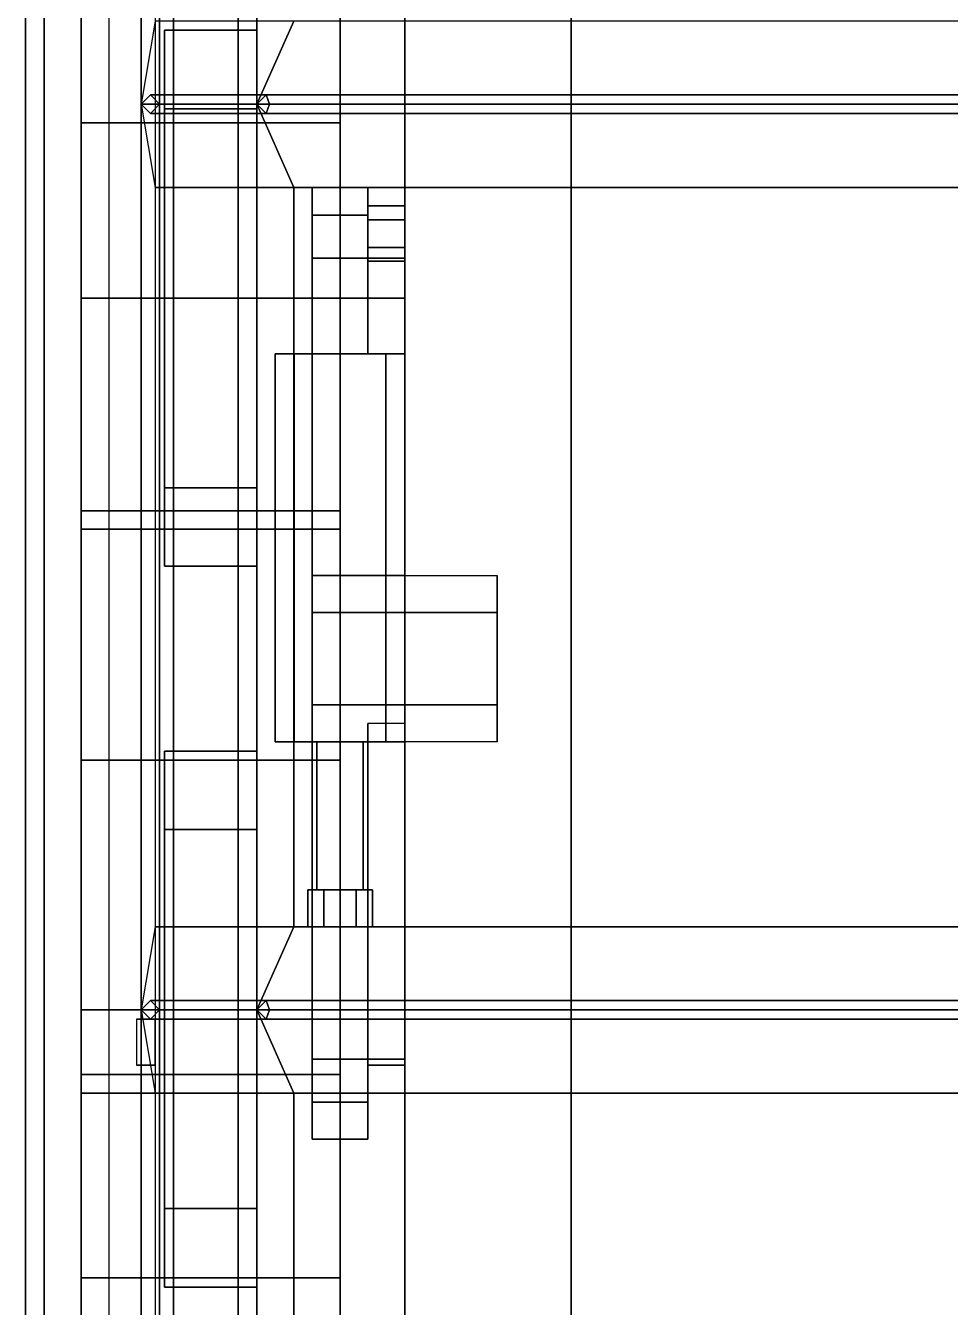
# Model space of a CAD drawing. Header units: millimetres. Extents: x -1 to 3, y -3.1 to 13.
# Drawn here: x -1 to 0, y -2.312 to -0.925 of the extents above; entities that cross this region are included whole.
import ezdxf

# ---------------------------------------------------------------- set-up
doc = ezdxf.new("R2010")
doc.units = ezdxf.units.MM
for name, color, linetype in [('benches', 4, 'Continuous'), ('suspension', 5, 'Continuous'), ('tent', 3, 'Continuous'), ('tracks', 3, 'Continuous'), ('wheels', 2, 'Continuous')]:
    doc.layers.add(name, color=color, linetype=linetype)

msp = doc.modelspace()

# ---------------------------------------------------------------- linework, layer by layer
for points in [[(-0.59, 1.44, 0.4500000000000002), (-0.59, -2.75, 0.4500000000000002), (-0.59, -2.75, 0.79), (-0.59, 1.31, 0.79)], [(0.59, 1.44, 0.4500000000000002), (0.59, -2.75, 0.4500000000000002), (-0.59, -2.75, 0.4500000000000002), (-0.59, 1.44, 0.4500000000000002)], [(-1, 0.6400000000000009, 1.36), (-1, -2.99, 1.36), (-0.8751351351351356, -2.99, 1.69), (-0.8751351351351352, 0.64, 1.69)], [(-0.98, 0.6400000000000001, 1.36), (-0.8551351351351353, 0.6400000000000001, 1.69), (-0.8551351351351356, -2.97, 1.69), (-0.98, -2.97, 1.36)], [(-0.75, 0.6400000000000001, 0.86), (-0.98, 0.6400000000000001, 1.36), (-0.98, -2.97, 1.36), (-0.75, -2.97, 0.86)], [(-0.8751351351351356, 0.640000000000001, 1.69), (-0.8751351351351356, -2.99, 1.69), (-0.8551351351351356, -2.97, 1.69), (-0.8551351351351352, 0.6399999999999999, 1.69)], [(-0.75, 0.6400000000000001, 0.86), (-0.75, -2.97, 0.86), (0.75, -2.97, 0.86), (0.75, 0.6400000000000001, 0.86)], [(-0.77, 0.01000000000000001, 0.79), (-0.77, -2.99, 0.79), (-1, -2.99, 1.36), (-1, 0.01000000000000001, 1.36)], [(-0.59, 0.009999999999999787, 0.79), (-0.59, -2.75, 0.79), (-0.77, -2.99, 0.7899999999999998), (-0.77, 0.01000000000000023, 0.7899999999999998)], [(-0.7499999999999998, -1.01, 2.08), (-0.74, -1, 2.07), (-0.8651351351351351, -1, 1.69), (-0.8751351351351349, -1.01, 1.69)], [(-0.74, -1.02, 2.07), (-0.7499999999999998, -1.01, 2.08), (-0.8751351351351349, -1.01, 1.69), (-0.8651351351351351, -1.02, 1.69)], [(-0.74, -1, 2.07), (-0.7364171864171867, -1.01, 2.06), (-0.8551351351351353, -1.01, 1.69), (-0.8651351351351351, -1, 1.69)], [(-0.7364171864171867, -1.01, 2.06), (-0.74, -1.02, 2.07), (-0.8651351351351351, -1.02, 1.69), (-0.8551351351351353, -1.01, 1.69)], [(0.75, -1.01, 2.08), (0.74, -1, 2.07), (-0.74, -1, 2.07), (-0.75, -1.01, 2.08)], [(0.74, -1.02, 2.07), (0.75, -1.01, 2.08), (-0.75, -1.01, 2.08), (-0.74, -1.02, 2.07)], [(0.74, -1, 2.07), (0.7364171864171865, -1.01, 2.06), (-0.7364171864171867, -1.01, 2.06), (-0.74, -1, 2.07)], [(0.7364171864171865, -1.01, 2.06), (0.74, -1.02, 2.07), (-0.74, -1.02, 2.07), (-0.7364171864171867, -1.01, 2.06)], [(-0.7499999999999998, -1.99, 2.08), (-0.74, -1.98, 2.07), (-0.8651351351351351, -1.98, 1.69), (-0.8751351351351349, -1.99, 1.69)], [(-0.74, -1.98, 2.07), (-0.7364171864171867, -1.99, 2.06), (-0.8551351351351353, -1.99, 1.69), (-0.8651351351351351, -1.98, 1.69)], [(0.75, -1.99, 2.08), (0.74, -1.98, 2.07), (-0.74, -1.98, 2.07), (-0.75, -1.99, 2.08)], [(0.74, -1.98, 2.07), (0.7364171864171865, -1.99, 2.06), (-0.7364171864171867, -1.99, 2.06), (-0.74, -1.98, 2.07)], [(-0.74, -2, 2.07), (-0.7499999999999998, -1.99, 2.08), (-0.8751351351351349, -1.99, 1.69), (-0.8651351351351351, -2, 1.69)], [(-0.7364171864171867, -1.99, 2.06), (-0.74, -2, 2.07), (-0.8651351351351351, -2, 1.69), (-0.8551351351351353, -1.99, 1.69)], [(0.74, -2, 2.07), (0.75, -1.99, 2.08), (-0.75, -1.99, 2.08), (-0.74, -2, 2.07)], [(0.7364171864171865, -1.99, 2.06), (0.74, -2, 2.07), (-0.74, -2, 2.07), (-0.7364171864171867, -1.99, 2.06)]]:
    msp.add_3dface(points)
at = {"layer": 'benches'}
for points in [[(-0.4100000000000002, -2.970000000000001, 1.36), (-0.4099999999999998, 0.1300000000000003, 1.36), (-0.9099999999999999, 0.1300000000000003, 1.36), (-0.9100000000000003, -2.970000000000001, 1.36)], [(-0.8400000000000002, -2.970000000000001, 1.52), (-0.8399999999999999, 0.1300000000000003, 1.52), (-0.8599999999999999, 0.1300000000000003, 1.52), (-0.8600000000000002, -2.970000000000001, 1.52)], [(-0.8400000000000002, -2.970000000000001, 1.66), (-0.8399999999999999, 0.1300000000000003, 1.66), (-0.8599999999999999, 0.1300000000000003, 1.66), (-0.8600000000000002, -2.970000000000001, 1.66)], [(-0.8400000000000002, -2.970000000000001, 1.56), (-0.8399999999999999, 0.1300000000000003, 1.56), (-0.8399999999999999, 0.1300000000000003, 1.66), (-0.8400000000000002, -2.970000000000001, 1.66)], [(-0.8400000000000002, -2.970000000000001, 1.42), (-0.8399999999999999, 0.1300000000000003, 1.42), (-0.8399999999999999, 0.1300000000000003, 1.52), (-0.8400000000000002, -2.970000000000001, 1.52)], [(-0.4100000000000002, -2.970000000000001, 1.26), (-0.4099999999999998, 0.1300000000000003, 1.26), (-0.4099999999999998, 0.1300000000000003, 1.36), (-0.4100000000000002, -2.970000000000001, 1.36)], [(-0.8600000000000001, -2, 1.62), (-0.8600000000000001, -2, 1.36), (-0.8800000000000001, -2, 1.36), (-0.8800000000000001, -2, 1.62)], [(-0.8600000000000001, -2.05, 1.62), (-0.8600000000000001, -2, 1.62), (-0.8800000000000001, -2, 1.62), (-0.8800000000000001, -2.05, 1.62)], [(-0.8600000000000001, -2.05, 1.36), (-0.8600000000000001, -2, 1.36), (-0.8600000000000001, -2, 1.42), (-0.8600000000000001, -2.05, 1.42)], [(-0.8600000000000001, -2.05, 1.52), (-0.8600000000000001, -2, 1.52), (-0.8600000000000001, -2, 1.56), (-0.8600000000000001, -2.05, 1.56)], [(-0.8800000000000001, -2.05, 1.62), (-0.8800000000000001, -2.05, 1.36), (-0.8600000000000001, -2.05, 1.36), (-0.8600000000000001, -2.05, 1.62)]]:
    msp.add_3dface(points, dxfattribs=at)
at = {"layer": 'suspension'}
for points in [[(-0.6900000000000003, -1.13, 0.67), (-0.6900000000000003, -1.1, 0.7000000000000001), (-0.6300000000000002, -1.1, 0.7000000000000001), (-0.6300000000000002, -1.13, 0.67)], [(-0.6300000000000002, -1.1, 0.73), (-0.6300000000000002, -1.1, 0.7000000000000001), (-0.6900000000000003, -1.1, 0.7000000000000001), (-0.6900000000000003, -1.1, 0.73)], [(-0.6300000000000002, -1.13, 0.76), (-0.6300000000000002, -1.1, 0.73), (-0.6900000000000003, -1.1, 0.73), (-0.6900000000000003, -1.13, 0.76)], [(-0.6900000000000003, -1.1, 0.73), (-0.6900000000000003, -1.1, 0.7000000000000001), (-0.6900000000000003, -1.13, 0.67), (-0.6900000000000003, -1.13, 0.76)], [(-0.6300000000000002, -1.13, 0.67), (-0.6300000000000002, -1.1, 0.7000000000000001), (-0.6300000000000002, -1.1, 0.73), (-0.6300000000000002, -1.13, 0.76)], [(-0.6300000000000002, -1.135, 0.6840192378864668), (-0.6300000000000002, -1.12, 0.71), (-0.5900000000000002, -1.12, 0.71), (-0.5900000000000002, -1.135, 0.6840192378864668)], [(-0.6300000000000002, -1.12, 0.71), (-0.6300000000000002, -1.135, 0.7359807621135331), (-0.5900000000000002, -1.135, 0.7359807621135331), (-0.5900000000000002, -1.12, 0.71)], [(-0.6900000000000003, -1.28, 0.67), (-0.6900000000000003, -1.13, 0.67), (-0.6300000000000002, -1.13, 0.67), (-0.6300000000000002, -1.28, 0.67)], [(-0.6900000000000003, -1.13, 0.76), (-0.6900000000000003, -1.13, 0.67), (-0.6900000000000003, -1.28, 0.67), (-0.6900000000000003, -1.28, 0.76)], [(-0.6300000000000002, -1.28, 0.76), (-0.6300000000000002, -1.13, 0.76), (-0.6900000000000003, -1.13, 0.76), (-0.6900000000000003, -1.28, 0.76)], [(-0.6300000000000002, -1.28, 0.67), (-0.6300000000000002, -1.13, 0.67), (-0.6300000000000002, -1.13, 0.76), (-0.6300000000000002, -1.28, 0.76)], [(-0.6300000000000002, -1.165, 0.6840192378864668), (-0.6300000000000002, -1.135, 0.6840192378864668), (-0.5900000000000002, -1.135, 0.6840192378864668), (-0.5900000000000002, -1.165, 0.6840192378864668)], [(-0.6300000000000002, -1.135, 0.7359807621135331), (-0.6300000000000002, -1.165, 0.7359807621135331), (-0.5900000000000002, -1.165, 0.7359807621135331), (-0.5900000000000002, -1.135, 0.7359807621135331)], [(-0.6300000000000002, -1.18, 0.71), (-0.6300000000000002, -1.165, 0.6840192378864668), (-0.5900000000000002, -1.165, 0.6840192378864668), (-0.5900000000000002, -1.18, 0.71)], [(-0.6300000000000002, -1.165, 0.7359807621135331), (-0.6300000000000002, -1.18, 0.71), (-0.5900000000000002, -1.18, 0.71), (-0.5900000000000002, -1.165, 0.7359807621135331)], [(-0.5900000000000002, -1.22, 0.3800000000000001), (-0.5900000000000002, -1.176698729810778, 0.3550000000000001), (-0.6900000000000002, -1.176698729810778, 0.3550000000000001), (-0.6900000000000002, -1.22, 0.3800000000000001)], [(-0.5900000000000002, -1.176698729810778, 0.3550000000000001), (-0.5900000000000002, -1.176698729810778, 0.305), (-0.6900000000000002, -1.176698729810778, 0.305), (-0.6900000000000002, -1.176698729810778, 0.3550000000000001)], [(-0.5900000000000002, -1.176698729810778, 0.305), (-0.5900000000000002, -1.22, 0.28), (-0.6900000000000002, -1.22, 0.28), (-0.6900000000000002, -1.176698729810778, 0.305)], [(-0.5900000000000001, -1.22, 0.3799999999999999), (-0.5900000000000001, -1.22, 0.28), (-0.5900000000000002, -1.176698729810778, 0.305), (-0.5900000000000002, -1.176698729810778, 0.3550000000000001)], [(-0.6900000000000002, -1.22, 0.28), (-0.6900000000000003, -1.56, 0.37), (-0.6900000000000003, -1.52, 0.45), (-0.6900000000000002, -1.22, 0.38)], [(-0.5900000000000001, -1.22, 0.28), (-0.5900000000000002, -1.56, 0.37), (-0.6900000000000003, -1.56, 0.37), (-0.6900000000000002, -1.22, 0.28)], [(-0.6900000000000002, -1.22, 0.38), (-0.6900000000000003, -1.52, 0.45), (-0.5900000000000002, -1.52, 0.45), (-0.5900000000000001, -1.22, 0.38)], [(-0.5900000000000002, -1.52, 0.45), (-0.5900000000000002, -1.56, 0.37), (-0.5900000000000001, -1.22, 0.28), (-0.5900000000000001, -1.22, 0.38)], [(-0.7094974746830585, -1.7, 0.6605025253169416), (-0.7300000000000001, -1.7, 0.71), (-0.7300000000000001, -1.28, 0.71), (-0.7094974746830585, -1.28, 0.6605025253169416)], [(-0.7300000000000001, -1.7, 0.71), (-0.7094974746830585, -1.7, 0.7594974746830583), (-0.7094974746830585, -1.28, 0.7594974746830583), (-0.7300000000000001, -1.28, 0.71)], [(-0.7300000000000001, -1.28, 0.71), (-0.6105025253169418, -1.28, 0.6605025253169416), (-0.6600000000000001, -1.28, 0.6399999999999999), (-0.7094974746830585, -1.28, 0.6605025253169416)], [(-0.7094974746830585, -1.28, 0.7594974746830583), (-0.5900000000000002, -1.28, 0.71), (-0.6105025253169418, -1.28, 0.6605025253169416), (-0.7300000000000001, -1.28, 0.71)], [(-0.6600000000000001, -1.7, 0.6399999999999999), (-0.7094974746830585, -1.7, 0.6605025253169416), (-0.7094974746830585, -1.28, 0.6605025253169416), (-0.6600000000000001, -1.28, 0.6399999999999999)], [(-0.7094974746830585, -1.7, 0.7594974746830583), (-0.6600000000000001, -1.7, 0.78), (-0.6600000000000001, -1.28, 0.78), (-0.7094974746830585, -1.28, 0.7594974746830583)], [(-0.6600000000000001, -1.28, 0.78), (-0.6105025253169418, -1.28, 0.7594974746830583), (-0.5900000000000002, -1.28, 0.71), (-0.7094974746830585, -1.28, 0.7594974746830583)], [(-0.6105025253169418, -1.7, 0.6605025253169416), (-0.6600000000000001, -1.7, 0.6399999999999999), (-0.6600000000000001, -1.28, 0.6399999999999999), (-0.6105025253169418, -1.28, 0.6605025253169416)], [(-0.6600000000000001, -1.7, 0.78), (-0.6105025253169418, -1.7, 0.7594974746830583), (-0.6105025253169418, -1.28, 0.7594974746830583), (-0.6600000000000001, -1.28, 0.78)], [(-0.5900000000000002, -1.7, 0.71), (-0.6105025253169418, -1.7, 0.6605025253169416), (-0.6105025253169418, -1.28, 0.6605025253169416), (-0.5900000000000002, -1.28, 0.71)], [(-0.6105025253169418, -1.7, 0.7594974746830583), (-0.5900000000000002, -1.7, 0.71), (-0.5900000000000002, -1.28, 0.71), (-0.6105025253169418, -1.28, 0.7594974746830583)], [(-0.6900000000000003, -1.7, 0.4500000000000001), (-0.6900000000000003, -1.66, 0.53), (-0.6900000000000003, -1.56, 0.53), (-0.6900000000000003, -1.519999999999999, 0.4500000000000001)], [(-0.6900000000000003, -1.52, 0.45), (-0.6900000000000003, -1.56, 0.37), (-0.6900000000000003, -1.66, 0.37), (-0.6900000000000003, -1.700000000000001, 0.45)], [(-0.6900000000000003, -1.519999999999999, 0.4500000000000001), (-0.6900000000000003, -1.56, 0.53), (-0.5900000000000002, -1.56, 0.53), (-0.5900000000000002, -1.519999999999999, 0.4500000000000001)], [(-0.4900000000000002, -1.52, 0.45), (-0.4900000000000002, -1.56, 0.37), (-0.5900000000000002, -1.56, 0.37), (-0.5900000000000003, -1.52, 0.45)], [(-0.4900000000000002, -1.66, 0.37), (-0.4900000000000002, -1.56, 0.37), (-0.4900000000000002, -1.52, 0.45), (-0.4900000000000002, -1.700000000000001, 0.45)], [(-0.6900000000000003, -1.56, 0.53), (-0.6900000000000003, -1.66, 0.53), (-0.5900000000000002, -1.66, 0.53), (-0.5900000000000002, -1.56, 0.53)], [(-0.6900000000000003, -1.66, 0.37), (-0.6900000000000003, -1.56, 0.37), (-0.4900000000000002, -1.56, 0.37), (-0.4900000000000002, -1.66, 0.37)], [(-0.6900000000000003, -1.7, 0.45), (-0.6900000000000003, -1.66, 0.37), (-0.6900000000000004, -2, 0.28), (-0.6900000000000004, -2, 0.38)], [(-0.5900000000000002, -1.7, 0.45), (-0.5900000000000002, -1.66, 0.37), (-0.6900000000000003, -1.66, 0.37), (-0.6900000000000003, -1.7, 0.45)], [(-0.6900000000000004, -2, 0.28), (-0.6900000000000003, -1.66, 0.37), (-0.5900000000000002, -1.66, 0.37), (-0.5900000000000003, -2, 0.28)], [(-0.5900000000000002, -1.7, 0.4500000000000001), (-0.5900000000000002, -1.66, 0.53), (-0.6900000000000003, -1.66, 0.53), (-0.6900000000000003, -1.7, 0.4500000000000001)], [(-0.5900000000000002, -1.7, 0.4500000000000001), (-0.5900000000000003, -1.66, 0.37), (-0.4900000000000002, -1.66, 0.37), (-0.4900000000000002, -1.700000000000001, 0.45)], [(-0.5900000000000003, -2, 0.28), (-0.5900000000000002, -1.66, 0.37), (-0.5900000000000002, -1.7, 0.45), (-0.5900000000000003, -2, 0.38)], [(-0.5900000000000003, -2.05, 0.66), (-0.5900000000000002, -1.68, 0.49), (-0.6300000000000002, -1.68, 0.49), (-0.6300000000000003, -2.05, 0.66)], [(-0.6300000000000002, -1.68, 0.49), (-0.6300000000000002, -1.700000000000001, 0.45), (-0.6300000000000003, -2.08, 0.63), (-0.6300000000000003, -2.05, 0.66)], [(-0.5900000000000003, -2.08, 0.63), (-0.5900000000000002, -1.700000000000001, 0.45), (-0.5900000000000002, -1.68, 0.49), (-0.5900000000000003, -2.05, 0.66)], [(-0.7094974746830585, -1.7, 0.6605025253169416), (-0.6600000000000001, -1.7, 0.6399999999999999), (-0.6105025253169418, -1.7, 0.6605025253169416), (-0.7300000000000001, -1.7, 0.71)], [(-0.7300000000000001, -1.7, 0.71), (-0.6105025253169418, -1.7, 0.6605025253169416), (-0.5900000000000002, -1.7, 0.71), (-0.7094974746830585, -1.7, 0.7594974746830583)], [(-0.7094974746830585, -1.7, 0.7594974746830583), (-0.5900000000000002, -1.7, 0.71), (-0.6105025253169418, -1.7, 0.7594974746830583), (-0.6600000000000001, -1.7, 0.78)], [(-0.5900000000000003, -2, 0.38), (-0.5900000000000002, -1.7, 0.45), (-0.6900000000000003, -1.7, 0.45), (-0.6900000000000004, -2, 0.38)], [(-0.6600000000000003, -1.86, 0.6849999999999999), (-0.6850000000000003, -1.86, 0.71), (-0.6850000000000003, -1.7, 0.71), (-0.6600000000000003, -1.7, 0.6849999999999999)], [(-0.6850000000000003, -1.86, 0.71), (-0.6600000000000003, -1.86, 0.735), (-0.6600000000000003, -1.7, 0.735), (-0.6850000000000003, -1.7, 0.71)], [(-0.6350000000000002, -1.86, 0.71), (-0.6600000000000003, -1.86, 0.6849999999999999), (-0.6600000000000003, -1.7, 0.6849999999999999), (-0.6350000000000002, -1.7, 0.71)], [(-0.6600000000000003, -1.86, 0.735), (-0.6350000000000002, -1.86, 0.71), (-0.6350000000000002, -1.7, 0.71), (-0.6600000000000003, -1.7, 0.735)], [(-0.6300000000000003, -2.08, 0.63), (-0.6300000000000002, -1.700000000000001, 0.45), (-0.5900000000000002, -1.700000000000001, 0.45), (-0.5900000000000003, -2.08, 0.63)], [(-0.6775000000000002, -1.86, 0.7403108891324554), (-0.6425000000000003, -1.86, 0.6796891108675446), (-0.6775000000000002, -1.86, 0.6796891108675446), (-0.6950000000000003, -1.86, 0.71)], [(-0.6775000000000002, -1.900000000000001, 0.6796891108675446), (-0.6950000000000003, -1.900000000000001, 0.71), (-0.6950000000000003, -1.86, 0.71), (-0.6775000000000002, -1.86, 0.6796891108675446)], [(-0.6950000000000003, -1.900000000000001, 0.71), (-0.6775000000000002, -1.900000000000001, 0.7403108891324554), (-0.6775000000000002, -1.86, 0.7403108891324554), (-0.6950000000000003, -1.86, 0.71)], [(-0.6425000000000003, -1.86, 0.7403108891324554), (-0.6250000000000002, -1.86, 0.71), (-0.6425000000000003, -1.86, 0.6796891108675446), (-0.6775000000000002, -1.86, 0.7403108891324554)], [(-0.6425000000000003, -1.900000000000001, 0.6796891108675446), (-0.6775000000000002, -1.900000000000001, 0.6796891108675446), (-0.6775000000000002, -1.86, 0.6796891108675446), (-0.6425000000000003, -1.86, 0.6796891108675446)], [(-0.6775000000000002, -1.900000000000001, 0.7403108891324554), (-0.6425000000000003, -1.900000000000001, 0.7403108891324554), (-0.6425000000000003, -1.86, 0.7403108891324554), (-0.6775000000000002, -1.86, 0.7403108891324554)], [(-0.6250000000000002, -1.900000000000001, 0.71), (-0.6425000000000003, -1.900000000000001, 0.6796891108675446), (-0.6425000000000003, -1.86, 0.6796891108675446), (-0.6250000000000002, -1.86, 0.71)], [(-0.6425000000000003, -1.900000000000001, 0.7403108891324554), (-0.6250000000000002, -1.900000000000001, 0.71), (-0.6250000000000002, -1.86, 0.71), (-0.6425000000000003, -1.86, 0.7403108891324554)], [(-0.6900000000000004, -2.09, 0.67), (-0.6900000000000003, -1.900000000000001, 0.67), (-0.6300000000000002, -1.900000000000001, 0.67), (-0.6300000000000003, -2.09, 0.67)], [(-0.6300000000000002, -1.900000000000001, 0.76), (-0.6300000000000002, -1.900000000000001, 0.67), (-0.6900000000000003, -1.900000000000001, 0.67), (-0.6900000000000003, -1.900000000000001, 0.76)], [(-0.6900000000000003, -1.900000000000001, 0.76), (-0.6900000000000003, -1.900000000000001, 0.67), (-0.6900000000000004, -2.09, 0.67), (-0.6900000000000004, -2.09, 0.76)], [(-0.6300000000000003, -2.09, 0.76), (-0.6300000000000002, -1.900000000000001, 0.76), (-0.6900000000000003, -1.900000000000001, 0.76), (-0.6900000000000004, -2.09, 0.76)], [(-0.6300000000000003, -2.09, 0.67), (-0.6300000000000002, -1.900000000000001, 0.67), (-0.6300000000000002, -1.900000000000001, 0.76), (-0.6300000000000003, -2.09, 0.76)], [(-0.6900000000000003, -2, 0.3800000000000001), (-0.6900000000000003, -2.043301270189222, 0.3550000000000001), (-0.5900000000000003, -2.043301270189222, 0.3550000000000001), (-0.5900000000000003, -2, 0.3800000000000001)], [(-0.6900000000000003, -2.043301270189222, 0.305), (-0.6900000000000003, -2, 0.28), (-0.5900000000000003, -2, 0.28), (-0.5900000000000003, -2.043301270189222, 0.305)], [(-0.5900000000000003, -2.043301270189222, 0.3550000000000001), (-0.5900000000000003, -2.043301270189222, 0.305), (-0.5900000000000003, -2, 0.28), (-0.5900000000000003, -2, 0.3799999999999999)], [(-0.6900000000000003, -2.043301270189222, 0.3550000000000001), (-0.6900000000000003, -2.043301270189222, 0.305), (-0.5900000000000003, -2.043301270189222, 0.305), (-0.5900000000000003, -2.043301270189222, 0.3550000000000001)], [(-0.6300000000000003, -2.05, 0.66), (-0.6300000000000003, -2.08, 0.63), (-0.6300000000000003, -2.08, 0.67), (-0.6300000000000003, -2.05, 0.67)], [(-0.5900000000000003, -2.05, 0.74), (-0.5900000000000003, -2.05, 0.66), (-0.6300000000000003, -2.05, 0.66), (-0.6300000000000003, -2.05, 0.74)], [(-0.6300000000000003, -2.05, 0.74), (-0.6300000000000003, -2.08, 0.74), (-0.5900000000000003, -2.08, 0.74), (-0.5900000000000003, -2.05, 0.74)], [(-0.5900000000000003, -2.08, 0.74), (-0.5900000000000003, -2.08, 0.63), (-0.5900000000000003, -2.05, 0.66), (-0.5900000000000003, -2.05, 0.74)], [(-0.6300000000000003, -2.08, 0.74), (-0.6300000000000003, -2.08, 0.63), (-0.5900000000000003, -2.08, 0.63), (-0.5900000000000003, -2.08, 0.74)], [(-0.6300000000000003, -2.13, 0.74), (-0.6300000000000003, -2.09, 0.76), (-0.6900000000000004, -2.09, 0.76), (-0.6900000000000004, -2.13, 0.74)], [(-0.6900000000000004, -2.13, 0.7000000000000001), (-0.6900000000000004, -2.09, 0.67), (-0.6300000000000003, -2.09, 0.67), (-0.6300000000000003, -2.13, 0.7000000000000001)], [(-0.6900000000000004, -2.09, 0.76), (-0.6900000000000004, -2.09, 0.67), (-0.6900000000000004, -2.13, 0.7000000000000001), (-0.6900000000000004, -2.13, 0.74)], [(-0.6300000000000003, -2.13, 0.7000000000000001), (-0.6300000000000003, -2.09, 0.67), (-0.6300000000000003, -2.09, 0.76), (-0.6300000000000003, -2.13, 0.74)], [(-0.6900000000000004, -2.13, 0.74), (-0.6900000000000004, -2.13, 0.7000000000000001), (-0.6300000000000003, -2.13, 0.7000000000000001), (-0.6300000000000003, -2.13, 0.74)]]:
    msp.add_3dface(points, dxfattribs=at)
at = {"layer": 'tent'}
for points in [[(-0.86, -0.9199999999999999, 1.69), (-0.8751351351351347, -1.01, 1.69), (-0.7499999999999984, -1.009999999999998, 2.079999999999999), (-0.71, -0.9199999999999999, 2.06)], [(-0.71, -0.9199999999999999, 2.06), (-0.7499999999999993, -1.01, 2.08), (0.749999999999998, -1.009999999999998, 2.079999999999999), (0.71, -0.9199999999999999, 2.06)], [(-0.8751351351351351, -1.009999999999999, 1.69), (-0.86, -1.1, 1.69), (-0.71, -1.1, 2.06), (-0.7499999999999991, -1.009999999999999, 2.08)], [(0.71, -1.1, 2.06), (0.7499999999999993, -1.009999999999999, 2.08), (-0.749999999999998, -1.010000000000002, 2.079999999999999), (-0.71, -1.1, 2.06)], [(-0.86, -1.1, 1.69), (-0.86, -1.9, 1.69), (-0.71, -1.9, 2.06), (-0.71, -1.1, 2.06)], [(-0.71, -1.1, 2.06), (-0.71, -1.9, 2.06), (0.7099999999999999, -1.9, 2.06), (0.71, -1.1, 2.06)], [(-0.86, -1.9, 1.69), (-0.8751351351351347, -1.99, 1.69), (-0.7499999999999984, -1.989999999999998, 2.079999999999999), (-0.71, -1.9, 2.06)], [(-0.71, -1.9, 2.06), (-0.7499999999999993, -1.99, 2.08), (0.749999999999998, -1.989999999999998, 2.079999999999999), (0.71, -1.9, 2.06)], [(-0.8751351351351351, -1.989999999999999, 1.69), (-0.86, -2.08, 1.69), (-0.71, -2.08, 2.06), (-0.7499999999999991, -1.989999999999999, 2.08)], [(0.71, -2.08, 2.06), (0.7499999999999993, -1.989999999999999, 2.08), (-0.749999999999998, -1.990000000000002, 2.079999999999999), (-0.71, -2.08, 2.06)], [(-0.86, -2.08, 1.69), (-0.86, -2.86, 1.69), (-0.71, -2.86, 2.06), (-0.71, -2.08, 2.06)], [(-0.71, -2.08, 2.06), (-0.71, -2.86, 2.06), (0.7099999999999999, -2.86, 2.06), (0.71, -2.08, 2.06)]]:
    msp.add_3dface(points, dxfattribs=at)
at = {"layer": 'tracks'}
for points in [[(-0.66, 0.5999999999999996), (-0.66, -2.08), (-0.9400000000000001, -2.08), (-0.9400000000000001, 0.5999999999999996)], [(-0.9400000000000001, 0.5999999999999996), (-0.9400000000000001, -2.08), (-0.9400000000000001, -2.06, 0.04000000000000004), (-0.9400000000000001, 0.5999999999999996, 0.04000000000000004)], [(-0.9400000000000001, 0.5999999999999996, 0.04000000000000004), (-0.9400000000000001, -2.06, 0.04000000000000004), (-0.66, -2.06, 0.04000000000000004), (-0.66, 0.5999999999999996, 0.04000000000000004)], [(-0.66, -2.06, 0.04000000000000004), (-0.66, -2.08), (-0.66, 0.5999999999999996), (-0.66, 0.5999999999999996, 0.04000000000000004)], [(-0.9400000000000001, -1.03, 0.63), (-0.9400000000000001, -0.8400000000000001, 0.67), (-0.66, -0.8400000000000001, 0.67), (-0.66, -1.03, 0.63)], [(-0.9400000000000001, -1.03, 0.67), (-0.9400000000000001, -0.8400000000000001, 0.71), (-0.9400000000000001, -0.8400000000000001, 0.67), (-0.9400000000000001, -1.03, 0.63)], [(-0.66, -1.03, 0.67), (-0.66, -0.8400000000000001, 0.71), (-0.9400000000000001, -0.8400000000000001, 0.71), (-0.9400000000000001, -1.03, 0.67)], [(-0.66, -0.8400000000000001, 0.67), (-0.66, -0.8400000000000001, 0.71), (-0.66, -1.03, 0.67), (-0.66, -1.03, 0.63)], [(-0.9400000000000001, -1.22, 0.61), (-0.9400000000000001, -1.03, 0.63), (-0.66, -1.03, 0.63), (-0.66, -1.22, 0.61)], [(-0.9400000000000001, -1.22, 0.65), (-0.9400000000000001, -1.03, 0.67), (-0.9400000000000001, -1.03, 0.63), (-0.9400000000000001, -1.22, 0.61)], [(-0.66, -1.22, 0.65), (-0.66, -1.03, 0.67), (-0.9400000000000001, -1.03, 0.67), (-0.9400000000000001, -1.22, 0.65)], [(-0.66, -1.03, 0.63), (-0.66, -1.03, 0.67), (-0.66, -1.22, 0.65), (-0.66, -1.22, 0.61)], [(-0.9400000000000001, -1.45, 0.59), (-0.9400000000000001, -1.22, 0.61), (-0.66, -1.22, 0.61), (-0.66, -1.45, 0.59)], [(-0.9400000000000001, -1.47, 0.63), (-0.9400000000000001, -1.22, 0.65), (-0.9400000000000001, -1.22, 0.61), (-0.9400000000000001, -1.45, 0.59)], [(-0.66, -1.47, 0.63), (-0.66, -1.22, 0.65), (-0.9400000000000001, -1.22, 0.65), (-0.9400000000000001, -1.47, 0.63)], [(-0.66, -1.22, 0.61), (-0.66, -1.22, 0.65), (-0.66, -1.47, 0.63), (-0.66, -1.45, 0.59)], [(-0.9400000000000001, -1.72, 0.63), (-0.9400000000000001, -1.47, 0.63), (-0.9400000000000001, -1.45, 0.59), (-0.9400000000000001, -1.72, 0.59)], [(-0.9400000000000001, -1.72, 0.59), (-0.9400000000000001, -1.45, 0.59), (-0.66, -1.45, 0.59), (-0.66, -1.72, 0.59)], [(-0.66, -1.45, 0.59), (-0.66, -1.47, 0.63), (-0.66, -1.72, 0.63), (-0.66, -1.72, 0.59)], [(-0.66, -1.72, 0.63), (-0.66, -1.47, 0.63), (-0.9400000000000001, -1.47, 0.63), (-0.9400000000000001, -1.72, 0.63)], [(-0.66, -1.99, 0.65), (-0.66, -1.72, 0.63), (-0.9400000000000001, -1.72, 0.63), (-0.9400000000000001, -1.99, 0.65)], [(-0.9400000000000001, -1.99, 0.65), (-0.9400000000000001, -1.72, 0.63), (-0.9400000000000001, -1.72, 0.59), (-0.9400000000000001, -1.99, 0.61)], [(-0.9400000000000001, -1.99, 0.61), (-0.9400000000000001, -1.72, 0.59), (-0.66, -1.72, 0.59), (-0.66, -1.99, 0.61)], [(-0.66, -1.72, 0.59), (-0.66, -1.72, 0.63), (-0.66, -1.99, 0.65), (-0.66, -1.99, 0.61)], [(-0.66, -2.28, 0.65), (-0.66, -1.99, 0.65), (-0.9400000000000001, -1.99, 0.65), (-0.9400000000000001, -2.28, 0.65)], [(-0.9400000000000001, -2.28, 0.65), (-0.9400000000000001, -1.99, 0.65), (-0.9400000000000001, -1.99, 0.61), (-0.9400000000000001, -2.28, 0.61)], [(-0.9400000000000001, -2.28, 0.61), (-0.9400000000000001, -1.99, 0.61), (-0.66, -1.99, 0.61), (-0.66, -2.28, 0.61)], [(-0.66, -1.99, 0.61), (-0.66, -1.99, 0.65), (-0.66, -2.28, 0.65), (-0.66, -2.28, 0.61)], [(-0.9400000000000001, -2.08), (-0.9400000000000001, -2.79, 0.24), (-0.9400000000000001, -2.75, 0.27), (-0.9400000000000001, -2.06, 0.04000000000000004)], [(-0.9400000000000001, -2.06, 0.04000000000000004), (-0.9400000000000001, -2.75, 0.27), (-0.66, -2.75, 0.27), (-0.66, -2.06, 0.04000000000000004)], [(-0.66, -2.75, 0.27), (-0.66, -2.79, 0.24), (-0.66, -2.08), (-0.66, -2.06, 0.04000000000000004)], [(-0.66, -2.08), (-0.66, -2.79, 0.24), (-0.9400000000000001, -2.79, 0.24), (-0.9400000000000001, -2.08)], [(-0.66, -2.49, 0.7000000000000001), (-0.66, -2.28, 0.65), (-0.9400000000000001, -2.28, 0.65), (-0.9400000000000001, -2.49, 0.7000000000000001)], [(-0.9400000000000001, -2.49, 0.7000000000000001), (-0.9400000000000001, -2.28, 0.65), (-0.9400000000000001, -2.28, 0.61), (-0.9400000000000001, -2.49, 0.66)], [(-0.9400000000000001, -2.49, 0.66), (-0.9400000000000001, -2.28, 0.61), (-0.66, -2.28, 0.61), (-0.66, -2.49, 0.66)], [(-0.66, -2.28, 0.61), (-0.66, -2.28, 0.65), (-0.66, -2.49, 0.7000000000000001), (-0.66, -2.49, 0.66)]]:
    msp.add_3dface(points, dxfattribs=at)
at = {"layer": 'wheels'}
for points in [[(-0.8500000000000002, -1.014939033455901, 0.1249390334559012), (-0.8500000000000003, -1.22, 0.04000000000000004), (-0.8500000000000003, -1.425060966544099, 0.1249390334559012), (-0.8500000000000002, -0.9299999999999999, 0.3299999999999998)], [(-0.8500000000000002, -0.9299999999999999, 0.33), (-0.8500000000000003, -1.425060966544099, 0.1249390334559013), (-0.8500000000000003, -1.51, 0.3300000000000001), (-0.8500000000000002, -1.014939033455901, 0.5350609665440987)], [(-0.8500000000000002, -1.014939033455901, 0.1249390334559012), (-0.8500000000000002, -0.9299999999999999, 0.33), (-0.7500000000000002, -0.9299999999999999, 0.33), (-0.7500000000000002, -1.014939033455901, 0.1249390334559012)], [(-0.8500000000000002, -0.9299999999999999, 0.33), (-0.8500000000000002, -1.014939033455901, 0.5350609665440987), (-0.7500000000000002, -1.014939033455901, 0.5350609665440987), (-0.7500000000000002, -0.9299999999999999, 0.33)], [(-0.7500000000000002, -0.9299999999999999, 0.33), (-0.7500000000000003, -1.425060966544099, 0.1249390334559013), (-0.7500000000000003, -1.22, 0.04000000000000004), (-0.7500000000000002, -1.014939033455901, 0.1249390334559012)], [(-0.7500000000000002, -1.014939033455901, 0.5350609665440987), (-0.7500000000000003, -1.51, 0.3300000000000001), (-0.7500000000000003, -1.425060966544099, 0.1249390334559013), (-0.7500000000000002, -0.9299999999999999, 0.33)], [(-0.8500000000000002, -1.014939033455901, 0.5350609665440987), (-0.8500000000000003, -1.51, 0.3300000000000001), (-0.8500000000000003, -1.425060966544099, 0.5350609665440988), (-0.8500000000000003, -1.22, 0.6200000000000001)], [(-0.8500000000000002, -1.014939033455901, 0.5350609665440987), (-0.8500000000000003, -1.22, 0.6200000000000001), (-0.7500000000000003, -1.22, 0.6200000000000001), (-0.7500000000000002, -1.014939033455901, 0.5350609665440987)], [(-0.8500000000000003, -1.22, 0.04000000000000004), (-0.8500000000000002, -1.014939033455901, 0.1249390334559012), (-0.7500000000000002, -1.014939033455901, 0.1249390334559012), (-0.7500000000000003, -1.22, 0.04000000000000004)], [(-0.7500000000000003, -1.22, 0.6200000000000001), (-0.7500000000000003, -1.425060966544099, 0.5350609665440988), (-0.7500000000000003, -1.51, 0.3300000000000001), (-0.7500000000000002, -1.014939033455901, 0.5350609665440987)], [(-0.8500000000000003, -1.22, 0.6200000000000001), (-0.8500000000000003, -1.425060966544099, 0.5350609665440988), (-0.7500000000000003, -1.425060966544099, 0.5350609665440988), (-0.7500000000000003, -1.22, 0.6200000000000001)], [(-0.8500000000000003, -1.425060966544099, 0.1249390334559013), (-0.8500000000000003, -1.22, 0.04000000000000004), (-0.7500000000000003, -1.22, 0.04000000000000004), (-0.7500000000000003, -1.425060966544099, 0.1249390334559013)], [(-0.8500000000000003, -1.51, 0.3300000000000001), (-0.8500000000000003, -1.425060966544099, 0.1249390334559013), (-0.7500000000000003, -1.425060966544099, 0.1249390334559013), (-0.7500000000000003, -1.51, 0.3300000000000001)], [(-0.8500000000000003, -1.425060966544099, 0.5350609665440988), (-0.8500000000000003, -1.51, 0.3300000000000001), (-0.7500000000000003, -1.51, 0.3300000000000001), (-0.7500000000000003, -1.425060966544099, 0.5350609665440988)], [(-0.8500000000000003, -1.794939033455901, 0.1249390334559012), (-0.8500000000000003, -1.71, 0.33), (-0.7500000000000003, -1.71, 0.33), (-0.7500000000000003, -1.794939033455901, 0.1249390334559012)], [(-0.8500000000000003, -1.71, 0.33), (-0.8500000000000004, -2.205060966544099, 0.1249390334559013), (-0.8500000000000004, -2.29, 0.3300000000000001), (-0.8500000000000003, -1.794939033455901, 0.5350609665440987)], [(-0.8500000000000003, -1.794939033455901, 0.1249390334559012), (-0.8500000000000004, -2, 0.04000000000000004), (-0.8500000000000004, -2.205060966544099, 0.1249390334559012), (-0.8500000000000003, -1.71, 0.3299999999999998)], [(-0.8500000000000003, -1.71, 0.33), (-0.8500000000000003, -1.794939033455901, 0.5350609665440987), (-0.7500000000000003, -1.794939033455901, 0.5350609665440987), (-0.7500000000000003, -1.71, 0.33)], [(-0.7500000000000003, -1.794939033455901, 0.5350609665440987), (-0.7500000000000004, -2.29, 0.3300000000000001), (-0.7500000000000004, -2.205060966544099, 0.1249390334559013), (-0.7500000000000003, -1.71, 0.33)], [(-0.7500000000000003, -1.71, 0.33), (-0.7500000000000004, -2.205060966544099, 0.1249390334559013), (-0.7500000000000004, -2, 0.04000000000000004), (-0.7500000000000003, -1.794939033455901, 0.1249390334559012)], [(-0.8500000000000003, -1.794939033455901, 0.5350609665440987), (-0.8500000000000004, -2, 0.6200000000000001), (-0.7500000000000004, -2, 0.6200000000000001), (-0.7500000000000003, -1.794939033455901, 0.5350609665440987)], [(-0.8500000000000003, -1.794939033455901, 0.5350609665440987), (-0.8500000000000004, -2.29, 0.3300000000000001), (-0.8500000000000004, -2.205060966544099, 0.5350609665440988), (-0.8500000000000004, -2, 0.6200000000000001)], [(-0.8500000000000004, -2, 0.04000000000000004), (-0.8500000000000003, -1.794939033455901, 0.1249390334559012), (-0.7500000000000003, -1.794939033455901, 0.1249390334559012), (-0.7500000000000004, -2, 0.04000000000000004)], [(-0.7500000000000004, -2, 0.6200000000000001), (-0.7500000000000004, -2.205060966544099, 0.5350609665440988), (-0.7500000000000004, -2.29, 0.3300000000000001), (-0.7500000000000003, -1.794939033455901, 0.5350609665440987)], [(-0.8500000000000004, -2, 0.6200000000000001), (-0.8500000000000004, -2.205060966544099, 0.5350609665440988), (-0.7500000000000004, -2.205060966544099, 0.5350609665440988), (-0.7500000000000004, -2, 0.6200000000000001)], [(-0.8500000000000004, -2.205060966544099, 0.1249390334559013), (-0.8500000000000004, -2, 0.04000000000000004), (-0.7500000000000004, -2, 0.04000000000000004), (-0.7500000000000004, -2.205060966544099, 0.1249390334559013)], [(-0.8500000000000004, -2.29, 0.3300000000000001), (-0.8500000000000004, -2.205060966544099, 0.1249390334559013), (-0.7500000000000004, -2.205060966544099, 0.1249390334559013), (-0.7500000000000004, -2.29, 0.3300000000000001)], [(-0.8500000000000004, -2.205060966544099, 0.5350609665440988), (-0.8500000000000004, -2.29, 0.3300000000000001), (-0.7500000000000004, -2.29, 0.3300000000000001), (-0.7500000000000004, -2.205060966544099, 0.5350609665440988)]]:
    msp.add_3dface(points, dxfattribs=at)

doc.saveas('drawing.dxf')
